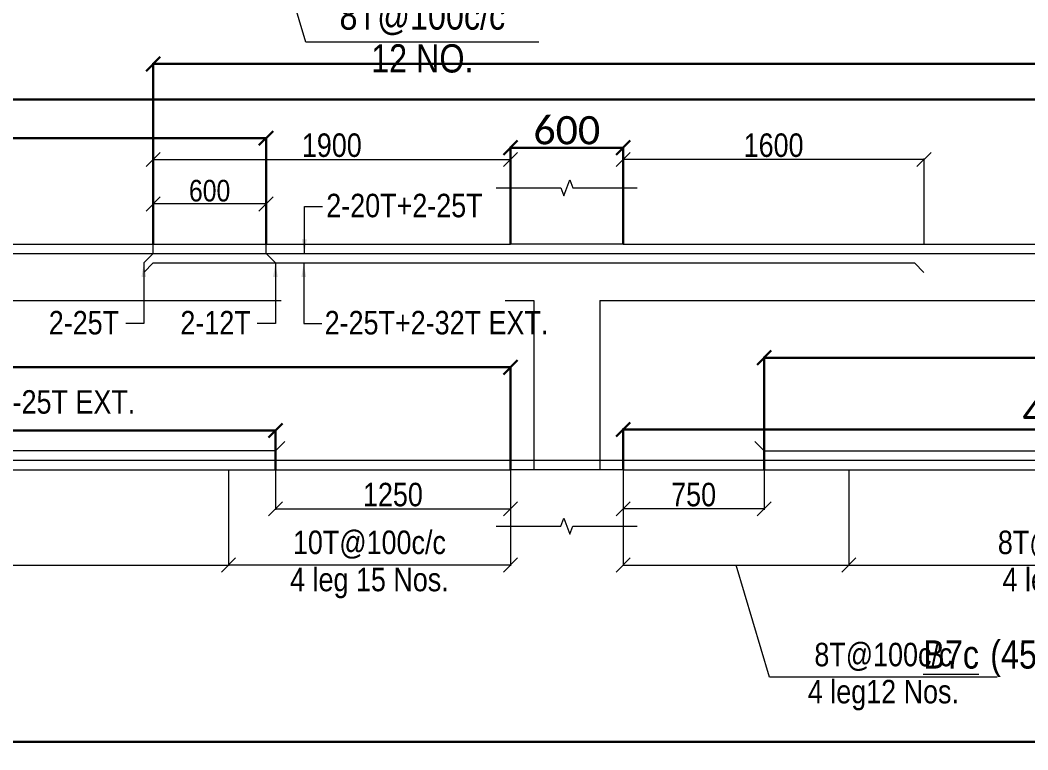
# Model space of a CAD drawing. Header units: millimetres. Extents: x 1112055 to 3390982, y -148532 to 766891.
# Drawn here: x 2935726 to 2946447, y 13611 to 21376 of the extents above; entities that cross this region are included whole.
import ezdxf
from ezdxf.enums import TextEntityAlignment as Align

# ---------------------------------------------------------------- set-up
doc = ezdxf.new("R2010")
doc.units = ezdxf.units.MM
doc.header["$PDMODE"] = 35
doc.header["$PDSIZE"] = -25
doc.linetypes.add('Hidden', pattern=[9.525, 6.35, -3.175])
for name, color, linetype, lineweight in [('B BEAM', 148, 'Continuous', 13), ('B STEEL', 34, 'Continuous', 15), ('B STEEL DIM', 216, 'Continuous', 13), ('B STEEL TEXT', 7, 'Continuous', 15), ('B STIRRUPS', 139, 'Continuous', 13), ('B-BEAM DOT', 251, 'Hidden', 9), ('B-BEAM NO', 215, 'Continuous', 18), ('B-COL', 1, 'Continuous', 35)]:
    doc.layers.add(name, color=color, linetype=linetype, lineweight=lineweight)
doc.styles.add('Cali', font='calibri.ttf')
doc.styles.add('SWINC', font='swissc.ttf')
doc.dimstyles.new('BHOOMI', dxfattribs={"dimtxt": 230, "dimasz": 150, "dimexe": 10, "dimexo": 0, "dimgap": 25, "dimtad": 1, "dimdec": 0, "dimzin": 0, "dimdsep": 46, "dimtxsty": 'SWINC', "dimblk": 'OBLIQUE', "dimcen": 0.09, "dimclrd": 250, "dimclre": 250, "dimclrt": 256, "dimaunit": 1, "dimadec": 3, "dimazin": 0, "dimtfac": 1, "dimtdec": 0, "dimtofl": 0, "dimtmove": 1, "dimatfit": 3, "dimfxl": 100, "dimtolj": 1, "dimtzin": 0, "dimlwd": 9, "dimlwe": 5, "dimarcsym": 0})

# ---------------------------------------------------------------- blocks, each defined once
blk = doc.blocks.new('_Oblique')
at = {"color": 0, "linetype": 'ByBlock', "lineweight": -2}
blk.add_line((-0.5, -0.5), (0.5, 0.5), dxfattribs=at)
blk = doc.blocks.new('*D6114')
at = {"layer": 'B STIRRUPS', "color": 250, "lineweight": 0, "transparency": 16777216}
for p, q in [((2937189, 23597), (2937189, 22390)), ((2939589, 23597), (2939589, 22390)), ((2939589, 22400), (2937189, 22400)), ((2938766, 21142), (2938389, 22400)), ((2941245, 21142), (2938766, 21142))]:
    blk.add_line(p, q, dxfattribs=at)
at = {"layer": 'Defpoints', "color": 0, "lineweight": 40, "transparency": 16777216}
for p in [(2937189, 23597), (2939589, 23597), (2937189, 22400)]:
    blk.add_point(p, dxfattribs=at)
at = {"layer": 'B STIRRUPS', "color": 250, "lineweight": 0, "transparency": 16777216, "xscale": 150, "yscale": 150, "zscale": 150, "rotation": 180}
blk.add_blockref('_Oblique', (2937189, 22400), dxfattribs=at)
at = {"layer": 'B STIRRUPS', "color": 250, "lineweight": 0, "transparency": 16777216, "xscale": 150, "yscale": 150, "zscale": 150}
blk.add_blockref('_Oblique', (2939589, 22400), dxfattribs=at)
at = {"layer": 'B STIRRUPS', "transparency": 16777216, "char_height": 300, "attachment_point": 5, "style": 'SWINC'}
for s, insert in [('\\A1;8T@100c/c', (2940005, 21395)), ('12 NO.', (2940005, 20967))]:
    blk.add_mtext(s, dxfattribs=dict(at, insert=insert))
blk = doc.blocks.new('*D6131')
at = {"layer": 'B STIRRUPS', "color": 250, "lineweight": 0, "transparency": 16777216}
for p, q in [((2928942, 16592), (2928942, 15568)), ((2937942, 16592), (2937942, 15568)), ((2928942, 15578), (2937942, 15578))]:
    blk.add_line(p, q, dxfattribs=at)
at = {"layer": 'Defpoints', "color": 0, "lineweight": 40, "transparency": 16777216}
for p in [(2928942, 16592), (2937942, 16592), (2937942, 15578)]:
    blk.add_point(p, dxfattribs=at)
at = {"layer": 'B STIRRUPS', "color": 250, "lineweight": 0, "transparency": 16777216, "xscale": 150, "yscale": 150, "zscale": 150, "rotation": 180}
blk.add_blockref('_Oblique', (2928942, 15578), dxfattribs=at)
at = {"layer": 'B STIRRUPS', "color": 250, "lineweight": 0, "transparency": 16777216, "xscale": 150, "yscale": 150, "zscale": 150}
blk.add_blockref('_Oblique', (2937942, 15578), dxfattribs=at)
at = {"layer": 'B STIRRUPS', "transparency": 16777216, "char_height": 250, "attachment_point": 5, "style": 'SWINC'}
for s, insert in [('\\A1;8T@150c/c', (2933442, 15794)), ('4- Legg. Rest.', (2933442, 15386))]:
    blk.add_mtext(s, dxfattribs=dict(at, insert=insert))
blk = doc.blocks.new('*D6133')
at = {"layer": 'B STIRRUPS', "color": 250, "lineweight": 0, "transparency": 16777216}
for p, q in [((2937942, 16592), (2937942, 15568)), ((2940942, 16592), (2940942, 15568)), ((2940942, 15578), (2937942, 15578))]:
    blk.add_line(p, q, dxfattribs=at)
at = {"layer": 'Defpoints', "color": 0, "lineweight": 40, "transparency": 16777216}
for p in [(2937942, 16592), (2940942, 16592), (2937942, 15578)]:
    blk.add_point(p, dxfattribs=at)
at = {"layer": 'B STIRRUPS', "color": 250, "lineweight": 0, "transparency": 16777216, "xscale": 150, "yscale": 150, "zscale": 150, "rotation": 180}
blk.add_blockref('_Oblique', (2937942, 15578), dxfattribs=at)
at = {"layer": 'B STIRRUPS', "color": 250, "lineweight": 0, "transparency": 16777216, "xscale": 150, "yscale": 150, "zscale": 150}
blk.add_blockref('_Oblique', (2940942, 15578), dxfattribs=at)
at = {"layer": 'B STIRRUPS', "transparency": 16777216, "char_height": 250, "attachment_point": 5, "style": 'SWINC'}
for s, insert in [('\\A1;10T@100c/c', (2939442, 15794)), ('4 leg 15 Nos.', (2939442, 15386))]:
    blk.add_mtext(s, dxfattribs=dict(at, insert=insert))
blk = doc.blocks.new('*D6135')
at = {"layer": 'B STIRRUPS', "color": 250, "lineweight": 0, "transparency": 16777216}
for p, q in [((2944542, 16592), (2944542, 15568)), ((2949182, 16592), (2949182, 15568)), ((2944542, 15578), (2949182, 15578))]:
    blk.add_line(p, q, dxfattribs=at)
at = {"layer": 'Defpoints', "color": 0, "lineweight": 40, "transparency": 16777216}
for p in [(2944542, 16592), (2949182, 16592), (2949182, 15578)]:
    blk.add_point(p, dxfattribs=at)
at = {"layer": 'B STIRRUPS', "color": 250, "lineweight": 0, "transparency": 16777216, "xscale": 150, "yscale": 150, "zscale": 150, "rotation": 180}
blk.add_blockref('_Oblique', (2944542, 15578), dxfattribs=at)
at = {"layer": 'B STIRRUPS', "color": 250, "lineweight": 0, "transparency": 16777216, "xscale": 150, "yscale": 150, "zscale": 150}
blk.add_blockref('_Oblique', (2949182, 15578), dxfattribs=at)
at = {"layer": 'B STIRRUPS', "transparency": 16777216, "char_height": 250, "attachment_point": 5, "style": 'SWINC'}
for s, insert in [('\\A1;8T@150c/c', (2946862, 15794)), ('4 leg Rest.', (2946862, 15386))]:
    blk.add_mtext(s, dxfattribs=dict(at, insert=insert))
blk = doc.blocks.new('*D6136')
at = {"layer": 'B STIRRUPS', "color": 250, "lineweight": 0, "transparency": 16777216}
for p, q in [((2942142, 16592), (2942142, 15568)), ((2944542, 16592), (2944542, 15568)), ((2942142, 15578), (2944542, 15578)), ((2943700, 14384), (2943342, 15578)), ((2946119, 14384), (2943700, 14384))]:
    blk.add_line(p, q, dxfattribs=at)
at = {"layer": 'Defpoints', "color": 0, "lineweight": 40, "transparency": 16777216}
for p in [(2942142, 16592), (2944542, 16592), (2944542, 15578)]:
    blk.add_point(p, dxfattribs=at)
at = {"layer": 'B STIRRUPS', "color": 250, "lineweight": 0, "transparency": 16777216, "xscale": 150, "yscale": 150, "zscale": 150, "rotation": 180}
blk.add_blockref('_Oblique', (2942142, 15578), dxfattribs=at)
at = {"layer": 'B STIRRUPS', "color": 250, "lineweight": 0, "transparency": 16777216, "xscale": 150, "yscale": 150, "zscale": 150}
blk.add_blockref('_Oblique', (2944542, 15578), dxfattribs=at)
at = {"layer": 'B STIRRUPS', "transparency": 16777216, "char_height": 250, "attachment_point": 5, "style": 'SWINC'}
for s, insert in [('\\A1;8T@100c/c', (2944910, 14600)), ('4 leg12 Nos.', (2944910, 14193))]:
    blk.add_mtext(s, dxfattribs=dict(at, insert=insert))
blk = doc.blocks.new('*D6141')
at = {"layer": 'B STEEL DIM', "lineweight": 5, "transparency": 16777216}
for p, q in [((2938442, 16792), (2938442, 16166)), ((2940942, 16571), (2940942, 16166))]:
    blk.add_line(p, q, dxfattribs=at)
at = {"layer": 'B STEEL DIM', "lineweight": 9, "transparency": 16777216}
blk.add_line((2938442, 16176), (2940942, 16176), dxfattribs=at)
at = {"layer": 'Defpoints', "color": 0, "lineweight": 40, "transparency": 16777216}
for p in [(2938442, 16792), (2940942, 16571), (2940942, 16176)]:
    blk.add_point(p, dxfattribs=at)
at = {"layer": 'B STEEL DIM', "lineweight": 9, "transparency": 16777216, "xscale": 150, "yscale": 150, "zscale": 150, "rotation": 180}
blk.add_blockref('_Oblique', (2938442, 16176), dxfattribs=at)
at = {"layer": 'B STEEL DIM', "lineweight": 9, "transparency": 16777216, "xscale": 150, "yscale": 150, "zscale": 150}
blk.add_blockref('_Oblique', (2940942, 16176), dxfattribs=at)
at = {"layer": 'B STEEL DIM', "transparency": 16777216, "insert": (2939692, 16326), "char_height": 250, "attachment_point": 5, "style": 'SWINC'}
blk.add_mtext('\\A1;1250', dxfattribs=at)
blk = doc.blocks.new('*D6147')
at = {"layer": 'B STEEL DIM', "lineweight": 5, "transparency": 16777216}
for p, q in [((2937142, 18992), (2937142, 19904)), ((2940942, 18992), (2940942, 19904))]:
    blk.add_line(p, q, dxfattribs=at)
at = {"layer": 'B STEEL DIM', "lineweight": 9, "transparency": 16777216}
blk.add_line((2937142, 19894), (2940942, 19894), dxfattribs=at)
at = {"layer": 'Defpoints', "color": 0, "lineweight": 40, "transparency": 16777216}
for p in [(2940942, 19894), (2937142, 18992), (2940942, 18992)]:
    blk.add_point(p, dxfattribs=at)
at = {"layer": 'B STEEL DIM', "lineweight": 9, "transparency": 16777216, "xscale": 150, "yscale": 150, "zscale": 150, "rotation": 180}
blk.add_blockref('_Oblique', (2937142, 19894), dxfattribs=at)
at = {"layer": 'B STEEL DIM', "lineweight": 9, "transparency": 16777216, "xscale": 150, "yscale": 150, "zscale": 150}
blk.add_blockref('_Oblique', (2940942, 19894), dxfattribs=at)
at = {"layer": 'B STEEL DIM', "transparency": 16777216, "insert": (2939042, 20044), "char_height": 250, "attachment_point": 5, "style": 'SWINC'}
blk.add_mtext('\\A1;1900', dxfattribs=at)
blk = doc.blocks.new('*D6148')
at = {"layer": 'B STEEL DIM', "lineweight": 5, "transparency": 16777216}
for p, q in [((2937142, 18892), (2937142, 19430)), ((2938342, 18892), (2938342, 19430))]:
    blk.add_line(p, q, dxfattribs=at)
at = {"layer": 'B STEEL DIM', "lineweight": 9, "transparency": 16777216}
blk.add_line((2938342, 19420), (2937142, 19420), dxfattribs=at)
at = {"layer": 'Defpoints', "color": 0, "lineweight": 40, "transparency": 16777216}
for p in [(2937142, 19420), (2937142, 18892), (2938342, 18892)]:
    blk.add_point(p, dxfattribs=at)
at = {"layer": 'B STEEL DIM', "lineweight": 9, "transparency": 16777216, "xscale": 150, "yscale": 150, "zscale": 150, "rotation": 180}
blk.add_blockref('_Oblique', (2937142, 19420), dxfattribs=at)
at = {"layer": 'B STEEL DIM', "lineweight": 9, "transparency": 16777216, "xscale": 150, "yscale": 150, "zscale": 150}
blk.add_blockref('_Oblique', (2938342, 19420), dxfattribs=at)
at = {"layer": 'B STEEL DIM', "transparency": 16777216, "insert": (2937742, 19560), "char_height": 230, "attachment_point": 5, "style": 'SWINC'}
blk.add_mtext('\\A1;600', dxfattribs=at)
blk = doc.blocks.new('*D6149')
at = {"layer": 'B STEEL DIM', "lineweight": 5, "transparency": 16777216}
for p, q in [((2942142, 18992), (2942142, 19904)), ((2945342, 18992), (2945342, 19904))]:
    blk.add_line(p, q, dxfattribs=at)
at = {"layer": 'B STEEL DIM', "lineweight": 9, "transparency": 16777216}
blk.add_line((2945342, 19894), (2942142, 19894), dxfattribs=at)
at = {"layer": 'Defpoints', "color": 0, "lineweight": 40, "transparency": 16777216}
for p in [(2942142, 19894), (2942142, 18992), (2945342, 18992)]:
    blk.add_point(p, dxfattribs=at)
at = {"layer": 'B STEEL DIM', "lineweight": 9, "transparency": 16777216, "xscale": 150, "yscale": 150, "zscale": 150, "rotation": 180}
blk.add_blockref('_Oblique', (2942142, 19894), dxfattribs=at)
at = {"layer": 'B STEEL DIM', "lineweight": 9, "transparency": 16777216, "xscale": 150, "yscale": 150, "zscale": 150}
blk.add_blockref('_Oblique', (2945342, 19894), dxfattribs=at)
at = {"layer": 'B STEEL DIM', "transparency": 16777216, "insert": (2943742, 20044), "char_height": 250, "attachment_point": 5, "style": 'SWINC'}
blk.add_mtext('\\A1;1600', dxfattribs=at)
blk = doc.blocks.new('*D6174')
at = {"layer": 'B STEEL DIM', "lineweight": 5, "transparency": 16777216}
for p, q in [((2943641, 16792), (2943641, 16166)), ((2942142, 16571), (2942142, 16166))]:
    blk.add_line(p, q, dxfattribs=at)
at = {"layer": 'B STEEL DIM', "lineweight": 9, "transparency": 16777216}
blk.add_line((2943641, 16176), (2942142, 16176), dxfattribs=at)
at = {"layer": 'Defpoints', "color": 0, "lineweight": 40, "transparency": 16777216}
for p in [(2943641, 16792), (2942142, 16571), (2942142, 16176)]:
    blk.add_point(p, dxfattribs=at)
at = {"layer": 'B STEEL DIM', "lineweight": 9, "transparency": 16777216, "xscale": 150, "yscale": 150, "zscale": 150, "rotation": 180}
blk.add_blockref('_Oblique', (2942142, 16176), dxfattribs=at)
at = {"layer": 'B STEEL DIM', "lineweight": 9, "transparency": 16777216, "xscale": 150, "yscale": 150, "zscale": 150}
blk.add_blockref('_Oblique', (2943641, 16176), dxfattribs=at)
at = {"layer": 'B STEEL DIM', "transparency": 16777216, "insert": (2942891, 16326), "char_height": 250, "attachment_point": 5, "style": 'SWINC'}
blk.add_mtext('\\A1;750', dxfattribs=at)
blk = doc.blocks.new('*D6665')
at = {"layer": 'Defpoints', "color": 3, "linetype": 'Hidden', "lineweight": 30, "ltscale": 1000, "transparency": 16777216}
for p, q in [((2908442, 16592), (2908442, 13687)), ((2952482, 16592), (2952482, 13687))]:
    blk.add_line(p, q, dxfattribs=at)
at = {"layer": 'Defpoints', "color": 3, "lineweight": 30, "ltscale": 1000, "transparency": 16777216}
blk.add_line((2908442, 13697), (2952482, 13697), dxfattribs=at)
at = {"layer": 'Defpoints', "color": 0, "lineweight": 40, "transparency": 16777216}
for p in [(2908442, 16592), (2952482, 16592), (2952482, 13697)]:
    blk.add_point(p, dxfattribs=at)
at = {"layer": 'Defpoints', "color": 3, "lineweight": 30, "transparency": 16777216, "xscale": 150, "yscale": 150, "zscale": 150, "rotation": 180}
blk.add_blockref('_Oblique', (2908442, 13697), dxfattribs=at)
at = {"layer": 'Defpoints', "color": 3, "lineweight": 30, "transparency": 16777216, "xscale": 150, "yscale": 150, "zscale": 150}
blk.add_blockref('_Oblique', (2952482, 13697), dxfattribs=at)
at = {"layer": 'Defpoints', "color": 3, "lineweight": 50, "transparency": 16777216, "insert": (2930462, 13881), "char_height": 300, "attachment_point": 5, "style": 'Cali'}
blk.add_mtext('\\A1;22020', dxfattribs=at)
blk = doc.blocks.new('*D6671')
at = {"layer": 'Defpoints', "color": 3, "linetype": 'Hidden', "lineweight": 30, "ltscale": 1000, "transparency": 16777216}
for p, q in [((2937142, 18992), (2937142, 20920)), ((2959642, 18992), (2959642, 20920))]:
    blk.add_line(p, q, dxfattribs=at)
at = {"layer": 'Defpoints', "color": 3, "lineweight": 30, "ltscale": 1000, "transparency": 16777216}
blk.add_line((2937142, 20910), (2959642, 20910), dxfattribs=at)
at = {"layer": 'Defpoints', "color": 0, "lineweight": 40, "transparency": 16777216}
for p in [(2959642, 20910), (2937142, 18992), (2959642, 18992)]:
    blk.add_point(p, dxfattribs=at)
at = {"layer": 'Defpoints', "color": 3, "lineweight": 30, "transparency": 16777216, "xscale": 150, "yscale": 150, "zscale": 150, "rotation": 180}
blk.add_blockref('_Oblique', (2937142, 20910), dxfattribs=at)
at = {"layer": 'Defpoints', "color": 3, "lineweight": 30, "transparency": 16777216, "xscale": 150, "yscale": 150, "zscale": 150}
blk.add_blockref('_Oblique', (2959642, 20910), dxfattribs=at)
at = {"layer": 'Defpoints', "color": 3, "lineweight": 50, "transparency": 16777216, "insert": (2948392, 21094), "char_height": 300, "attachment_point": 5, "style": 'Cali'}
blk.add_mtext('\\A1;11250', dxfattribs=at)
blk = doc.blocks.new('*D6673')
at = {"layer": 'Defpoints', "color": 3, "linetype": 'Hidden', "lineweight": 30, "ltscale": 1000, "transparency": 16777216}
for p, q in [((2943641, 16592), (2943641, 17794)), ((2954482, 16692), (2954482, 17794))]:
    blk.add_line(p, q, dxfattribs=at)
at = {"layer": 'Defpoints', "color": 3, "lineweight": 30, "ltscale": 1000, "transparency": 16777216}
blk.add_line((2943641, 17784), (2954482, 17784), dxfattribs=at)
at = {"layer": 'Defpoints', "color": 0, "lineweight": 40, "transparency": 16777216}
for p in [(2954482, 17784), (2954482, 16692), (2943641, 16592)]:
    blk.add_point(p, dxfattribs=at)
at = {"layer": 'Defpoints', "color": 3, "lineweight": 30, "transparency": 16777216, "xscale": 150, "yscale": 150, "zscale": 150, "rotation": 180}
blk.add_blockref('_Oblique', (2943641, 17784), dxfattribs=at)
at = {"layer": 'Defpoints', "color": 3, "lineweight": 30, "transparency": 16777216, "xscale": 150, "yscale": 150, "zscale": 150}
blk.add_blockref('_Oblique', (2954482, 17784), dxfattribs=at)
at = {"layer": 'Defpoints', "color": 3, "lineweight": 50, "transparency": 16777216, "insert": (2949062, 17968), "char_height": 300, "attachment_point": 5, "style": 'Cali'}
blk.add_mtext('\\A1;5420', dxfattribs=at)
blk = doc.blocks.new('*D6674')
at = {"layer": 'Defpoints', "color": 3, "linetype": 'Hidden', "lineweight": 30, "ltscale": 1000, "transparency": 16777216}
for p, q in [((2942142, 16592), (2942142, 17029)), ((2951582, 16592), (2951582, 17029))]:
    blk.add_line(p, q, dxfattribs=at)
at = {"layer": 'Defpoints', "color": 3, "lineweight": 30, "ltscale": 1000, "transparency": 16777216}
blk.add_line((2951582, 17019), (2942142, 17019), dxfattribs=at)
at = {"layer": 'Defpoints', "color": 0, "lineweight": 40, "transparency": 16777216}
for p in [(2942142, 17019), (2942142, 16592), (2951582, 16592)]:
    blk.add_point(p, dxfattribs=at)
at = {"layer": 'Defpoints', "color": 3, "lineweight": 30, "transparency": 16777216, "xscale": 150, "yscale": 150, "zscale": 150, "rotation": 180}
blk.add_blockref('_Oblique', (2942142, 17019), dxfattribs=at)
at = {"layer": 'Defpoints', "color": 3, "lineweight": 30, "transparency": 16777216, "xscale": 150, "yscale": 150, "zscale": 150}
blk.add_blockref('_Oblique', (2951582, 17019), dxfattribs=at)
at = {"layer": 'Defpoints', "color": 3, "lineweight": 50, "transparency": 16777216, "insert": (2946862, 17203), "char_height": 300, "attachment_point": 5, "style": 'Cali'}
blk.add_mtext('\\A1;4720', dxfattribs=at)
blk = doc.blocks.new('*D6675')
at = {"layer": 'Defpoints', "color": 3, "linetype": 'Hidden', "lineweight": 30, "ltscale": 1000, "transparency": 16777216}
for p, q in [((2925942, 16592), (2925942, 17692)), ((2940942, 16592), (2940942, 17692))]:
    blk.add_line(p, q, dxfattribs=at)
at = {"layer": 'Defpoints', "color": 3, "lineweight": 30, "ltscale": 1000, "transparency": 16777216}
blk.add_line((2940942, 17682), (2925942, 17682), dxfattribs=at)
at = {"layer": 'Defpoints', "color": 0, "lineweight": 40, "transparency": 16777216}
for p in [(2925942, 17682), (2925942, 16592), (2940942, 16592)]:
    blk.add_point(p, dxfattribs=at)
at = {"layer": 'Defpoints', "color": 3, "lineweight": 30, "transparency": 16777216, "xscale": 150, "yscale": 150, "zscale": 150, "rotation": 180}
blk.add_blockref('_Oblique', (2925942, 17682), dxfattribs=at)
at = {"layer": 'Defpoints', "color": 3, "lineweight": 30, "transparency": 16777216, "xscale": 150, "yscale": 150, "zscale": 150}
blk.add_blockref('_Oblique', (2940942, 17682), dxfattribs=at)
at = {"layer": 'Defpoints', "color": 3, "lineweight": 50, "transparency": 16777216, "insert": (2933442, 17866), "char_height": 300, "attachment_point": 5, "style": 'Cali'}
blk.add_mtext('\\A1;7500', dxfattribs=at)
blk = doc.blocks.new('*D6676')
at = {"layer": 'Defpoints', "color": 3, "linetype": 'Hidden', "lineweight": 30, "ltscale": 1000, "transparency": 16777216}
for p, q in [((2928442, 16592), (2928442, 17020)), ((2938442, 16592), (2938442, 17020))]:
    blk.add_line(p, q, dxfattribs=at)
at = {"layer": 'Defpoints', "color": 3, "lineweight": 30, "ltscale": 1000, "transparency": 16777216}
blk.add_line((2928442, 17010), (2938442, 17010), dxfattribs=at)
at = {"layer": 'Defpoints', "color": 0, "lineweight": 40, "transparency": 16777216}
for p in [(2938442, 17010), (2928442, 16592), (2938442, 16592)]:
    blk.add_point(p, dxfattribs=at)
at = {"layer": 'Defpoints', "color": 3, "lineweight": 30, "transparency": 16777216, "xscale": 150, "yscale": 150, "zscale": 150, "rotation": 180}
blk.add_blockref('_Oblique', (2928442, 17010), dxfattribs=at)
at = {"layer": 'Defpoints', "color": 3, "lineweight": 30, "transparency": 16777216, "xscale": 150, "yscale": 150, "zscale": 150}
blk.add_blockref('_Oblique', (2938442, 17010), dxfattribs=at)
at = {"layer": 'Defpoints', "color": 3, "lineweight": 50, "transparency": 16777216, "insert": (2933442, 17193), "char_height": 300, "attachment_point": 5, "style": 'Cali'}
blk.add_mtext('\\A1;5000', dxfattribs=at)
blk = doc.blocks.new('*D6680')
at = {"layer": 'Defpoints', "color": 3, "linetype": 'Hidden', "lineweight": 30, "ltscale": 1000, "transparency": 16777216}
for p, q in [((2908442, 18992), (2908442, 20542)), ((2959642, 18992), (2959642, 20542))]:
    blk.add_line(p, q, dxfattribs=at)
at = {"layer": 'Defpoints', "color": 3, "lineweight": 30, "ltscale": 1000, "transparency": 16777216}
blk.add_line((2908442, 20532), (2959642, 20532), dxfattribs=at)
at = {"layer": 'Defpoints', "color": 0, "lineweight": 40, "transparency": 16777216}
for p in [(2959642, 20532), (2908442, 18992), (2959642, 18992)]:
    blk.add_point(p, dxfattribs=at)
at = {"layer": 'Defpoints', "color": 3, "lineweight": 30, "transparency": 16777216, "xscale": 150, "yscale": 150, "zscale": 150, "rotation": 180}
blk.add_blockref('_Oblique', (2908442, 20532), dxfattribs=at)
at = {"layer": 'Defpoints', "color": 3, "lineweight": 30, "transparency": 16777216, "xscale": 150, "yscale": 150, "zscale": 150}
blk.add_blockref('_Oblique', (2959642, 20532), dxfattribs=at)
at = {"layer": 'Defpoints', "color": 3, "lineweight": 50, "transparency": 16777216, "insert": (2934042, 20715), "char_height": 300, "attachment_point": 5, "style": 'Cali'}
blk.add_mtext('\\A1;25600', dxfattribs=at)
blk = doc.blocks.new('*D6681')
at = {"layer": 'Defpoints', "color": 3, "linetype": 'Hidden', "lineweight": 30, "ltscale": 1000, "transparency": 16777216}
for p, q in [((2940942, 18992), (2940942, 20029)), ((2942142, 18992), (2942142, 20029))]:
    blk.add_line(p, q, dxfattribs=at)
at = {"layer": 'Defpoints', "color": 3, "lineweight": 30, "ltscale": 1000, "transparency": 16777216}
blk.add_line((2940942, 20019), (2942142, 20019), dxfattribs=at)
at = {"layer": 'Defpoints', "color": 0, "lineweight": 40, "transparency": 16777216}
for p in [(2942142, 20019), (2940942, 18992), (2942142, 18992)]:
    blk.add_point(p, dxfattribs=at)
at = {"layer": 'Defpoints', "color": 3, "lineweight": 30, "transparency": 16777216, "xscale": 150, "yscale": 150, "zscale": 150, "rotation": 180}
blk.add_blockref('_Oblique', (2940942, 20019), dxfattribs=at)
at = {"layer": 'Defpoints', "color": 3, "lineweight": 30, "transparency": 16777216, "xscale": 150, "yscale": 150, "zscale": 150}
blk.add_blockref('_Oblique', (2942142, 20019), dxfattribs=at)
at = {"layer": 'Defpoints', "color": 3, "lineweight": 50, "transparency": 16777216, "insert": (2941542, 20203), "char_height": 300, "attachment_point": 5, "style": 'Cali'}
blk.add_mtext('\\A1;600', dxfattribs=at)
blk = doc.blocks.new('*D6682')
at = {"layer": 'Defpoints', "color": 3, "linetype": 'Hidden', "lineweight": 30, "ltscale": 1000, "transparency": 16777216}
for p, q in [((2928542, 18992), (2928542, 20131)), ((2938342, 18992), (2938342, 20131))]:
    blk.add_line(p, q, dxfattribs=at)
at = {"layer": 'Defpoints', "color": 3, "lineweight": 30, "ltscale": 1000, "transparency": 16777216}
blk.add_line((2928542, 20121), (2938342, 20121), dxfattribs=at)
at = {"layer": 'Defpoints', "color": 0, "lineweight": 40, "transparency": 16777216}
for p in [(2938342, 20121), (2928542, 18992), (2938342, 18992)]:
    blk.add_point(p, dxfattribs=at)
at = {"layer": 'Defpoints', "color": 3, "lineweight": 30, "transparency": 16777216, "xscale": 150, "yscale": 150, "zscale": 150, "rotation": 180}
blk.add_blockref('_Oblique', (2928542, 20121), dxfattribs=at)
at = {"layer": 'Defpoints', "color": 3, "lineweight": 30, "transparency": 16777216, "xscale": 150, "yscale": 150, "zscale": 150}
blk.add_blockref('_Oblique', (2938342, 20121), dxfattribs=at)
at = {"layer": 'Defpoints', "color": 3, "lineweight": 50, "transparency": 16777216, "insert": (2933442, 20304), "char_height": 300, "attachment_point": 5, "style": 'Cali'}
blk.add_mtext('\\A1;4900', dxfattribs=at)

msp = doc.modelspace()

# ---------------------------------------------------------------- linework, layer by layer
at = {"layer": 'B BEAM', "ltscale": 25}
for p, q in [((2925941.9, 18992.1, 0), (2940941.9, 18992.1, 0)), ((2942141.9, 18992.1, 0), (2951581.9, 18992.1, 0)), ((2925941.9, 16592.1, 0), (2940941.9, 16592.1, 0)), ((2942141.9, 16592.1, 0), (2951581.9, 16592.1, 0))]:
    msp.add_line(p, q, dxfattribs=at)
at = {"layer": 'B STEEL', "color": 34, "lineweight": 9, "ltscale": 25}
for p, q in [((2908541.9, 18892.1, 0), (2959542, 18892.1, 0)), ((2937141.9, 18892.1, 0), (2937041.9, 18792.1, 0)), ((2938341.9, 18892.1, 0), (2938441.9, 18792.1, 0)), ((2937141.9, 18792.1, 0), (2937041.9, 18692.1, 0)), ((2937141.9, 18792.1, 0), (2945241.9, 18792.1, 0)), ((2945241.9, 18792.1, 0), (2945341.9, 18692.1, 0)), ((2938541.9, 16892.2, 0), (2938441.9, 16792.1, 0)), ((2943541.1, 16892.2, 0), (2943641.1, 16792.1, 0)), ((2938441.9, 16792.1, 0), (2928441.9, 16792.2, 0)), ((2943641.1, 16792.1, 0), (2954481.9, 16792.2, 0)), ((2908641.9, 16692.1, 0), (2954481.9, 16692.1, 0))]:
    msp.add_line(p, q, dxfattribs=at)
at = {"layer": 'B-BEAM DOT', "linetype": 'Hidden', "ltscale": 750}
for p, q in [((2942141.9, 18992.1, 0), (2940941.9, 18992.1, 0)), ((2933741.9, 18392.1, 0), (2941191.9, 18392.1, 0)), ((2941191.9, 18392.1, 0), (2941191.9, 16592.1, 0)), ((2941891.9, 18392.1, 0), (2941891.9, 16592.1, 0)), ((2941891.9, 18392.1, 0), (2951581.9, 18392.1, 0)), ((2942141.9, 16592.1, 0), (2940941.9, 16592.1, 0))]:
    msp.add_line(p, q, dxfattribs=at)
at = {"layer": 'B-COL', "lineweight": 15, "ltscale": 25}
for p, q in [((2940941.9, 18992.1, 0), (2940941.9, 19592.1, 0)), ((2942141.9, 18992.1, 0), (2942141.9, 19592.1, 0)), ((2940941.9, 16592.1, 0), (2940941.9, 15992.1, 0)), ((2942141.9, 16592.1, 0), (2942141.9, 15992.1, 0))]:
    msp.add_line(p, q, dxfattribs=at)
at = {"layer": 'B-COL', "lineweight": 15, "ltscale": 25, "elevation": 0}
for points in [[(2940791.9, 19592.1), (2941479.4, 19592.1), (2941510.6, 19506.3), (2941573.1, 19678), (2941604.4, 19592.1), (2942291.9, 19592.1)], [(2940791.9, 15992.1), (2941479.4, 15992.1), (2941510.6, 16078), (2941573.1, 15906.3), (2941604.4, 15992.1), (2942291.9, 15992.1)]]:
    msp.add_lwpolyline(points, dxfattribs=at)

# ---------------------------------------------------------------- texts
at = {"layer": 'B STEEL TEXT', "style": 'SWINC'}
for s, p in [('2-20T+2-25T', (2938983.1, 19278.5, 0)), ('2-25T', (2936030.9, 18031.9, 0)), ('2-12T', (2937430.9, 18031.9, 0)), ('2-25T+2-32T EXT.', (2938965.9, 18031.9, 0)), ('2-20T+2-25T EXT.', (2934571.7, 17188.5, 0))]:
    msp.add_text(s, height=250, dxfattribs=at).set_placement(p)
at = {"layer": 'B-BEAM NO', "ltscale": 25, "style": 'SWINC'}
for s, p in [('%%UB7c', (2945630.7, 14475.7, 0)), ('(450X600)', (2946848.9, 14475.7, 0))]:
    msp.add_text(s, height=300, dxfattribs=at).set_placement(p, align=Align.CENTER)

# ---------------------------------------------------------------- dimensions: what is measured, and where the dimension line sits
at = {"layer": 'B STEEL DIM'}
for base, p1, p2, override, picture, middle in [((2940941.9, 19893.9, 0), (2937141.9, 18992.1, 0), (2940941.9, 18992.1, 0), {"dimscale": 1, "dimtxt": 250, "dimlfac": 0.5, "dimtxsty": 'SWINC', "dimblk1": 'Oblique', "dimblk2": 'Oblique', "dimsah": 1, "dimclrd": 256, "dimclre": 256, "dimclrt": 256}, '*D6147', (2939041.9, 20043.9, 0)), ((2937141.9, 19420, 0), (2938341.9, 18892.1, 0), (2937141.9, 18892.1, 0), {"dimlfac": 0.5, "dimblk1": 'Oblique', "dimblk2": 'Oblique', "dimsah": 1, "dimclrd": 256, "dimclre": 256}, '*D6148', (2937741.9, 19560, 0)), ((2940941.9, 16175.7, 0), (2938441.9, 16792.1, 0), (2940941.9, 16570.5, 0), {"dimscale": 1, "dimtxt": 250, "dimlfac": 0.5, "dimtxsty": 'SWINC', "dimblk1": 'Oblique', "dimblk2": 'Oblique', "dimsah": 1, "dimclrd": 256, "dimclre": 256, "dimclrt": 256}, '*D6141', (2939691.9, 16325.7, 0))]:
    dim = msp.add_linear_dim(base=base, p1=p1, p2=p2, angle=180, dimstyle='BHOOMI', override=override, dxfattribs=at)
    dim.commit()
    dim.dimension.update_dxf_attribs({"geometry": picture, "text_midpoint": middle})
for base, p1, p2, picture, middle in [((2942141.9, 19893.9, 0), (2945341.9, 18992.1, 0), (2942141.9, 18992.1, 0), '*D6149', (2943741.9, 20043.9, 0)), ((2942141.9, 16175.7, 0), (2943641.1, 16792.1, 0), (2942141.9, 16570.5, 0), '*D6174', (2942891.5, 16325.7, 0))]:
    dim = msp.add_linear_dim(base=base, p1=p1, p2=p2, dimstyle='BHOOMI', override={"dimscale": 1, "dimtxt": 250, "dimlfac": 0.5, "dimtxsty": 'SWINC', "dimblk1": 'Oblique', "dimblk2": 'Oblique', "dimsah": 1, "dimclrd": 256, "dimclre": 256, "dimclrt": 256}, dxfattribs=at)
    dim.commit()
    dim.dimension.update_dxf_attribs({"geometry": picture, "text_midpoint": middle})
at = {"layer": 'B STIRRUPS'}
for base, p1, p2, text, override, picture, middle in [((2937188.6, 22400, 0), (2939588.7, 23597.2, 0), (2937188.6, 23597.2, 0), '8T@100c/c\\X12 NO.', {"dimtxt": 300, "dimlfac": 0.5, "dimblk1": 'Oblique', "dimblk2": 'Oblique', "dimsah": 1, "dimlwd": 0, "dimlwe": 0}, '*D6114', (2938791.1, 21141.8, 0)), ((2937941.9, 15578.1), (2928941.9, 16592.1, 0), (2937941.9, 16592.1, 0), '8T@150c/c\\X4- Legg. Rest. ', {"dimscale": 1, "dimtxt": 250, "dimgap": 25, "dimlfac": 0.5, "dimtxsty": 'SWINC', "dimblk1": 'Oblique', "dimblk2": 'Oblique', "dimsah": 1, "dimlwd": 0, "dimlwe": 0}, '*D6131', (2933441.9, 15578.1)), ((2944541.9, 15578.1), (2942141.9, 16592.1, 0), (2944541.9, 16592.1, 0), '8T@100c/c\\X4 leg12 Nos. ', {"dimscale": 1, "dimtxt": 250, "dimgap": 25, "dimlfac": 0.5, "dimtxsty": 'SWINC', "dimblk1": 'Oblique', "dimblk2": 'Oblique', "dimsah": 1, "dimlwd": 0, "dimlwe": 0}, '*D6136', (2943725, 14384.2)), ((2949181.9, 15578.1), (2944541.9, 16592.1), (2949181.9, 16592.1, 0), '8T@150c/c\\X4 leg Rest. ', {"dimscale": 1, "dimtxt": 250, "dimgap": 25, "dimlfac": 0.5, "dimtxsty": 'SWINC', "dimblk1": 'Oblique', "dimblk2": 'Oblique', "dimsah": 1, "dimlwd": 0, "dimlwe": 0}, '*D6135', (2946861.9, 15578.1))]:
    dim = msp.add_linear_dim(base=base, p1=p1, p2=p2, angle=180, text=text, dimstyle='BHOOMI', override=override, dxfattribs=at)
    dim.commit()
    dim.dimension.update_dxf_attribs({"geometry": picture, "text_midpoint": middle})
dim = msp.add_linear_dim(base=(2937941.9, 15578.1), p1=(2940941.9, 16592.1, 0), p2=(2937941.9, 16592.1, 0), text='10T@100c/c\\X4 leg 15 Nos. ', dimstyle='BHOOMI', override={"dimscale": 1, "dimtxt": 250, "dimgap": 25, "dimlfac": 0.5, "dimtxsty": 'SWINC', "dimblk1": 'Oblique', "dimblk2": 'Oblique', "dimsah": 1, "dimlwd": 0, "dimlwe": 0}, dxfattribs=at)
dim.commit()
dim.dimension.update_dxf_attribs({"geometry": '*D6133', "text_midpoint": (2939441.9, 15578.1)})
at = {"layer": 'Defpoints', "color": 3, "lineweight": 50, "ltscale": 1000}
for base, p1, p2, picture, middle in [((2959641.9, 20910), (2937141.9, 18992.1, 0), (2959641.9, 18992.1, 0), '*D6671', (2948391.9, 21093.7)), ((2959642, 20531.7), (2908441.9, 18992.1, 0), (2959642, 18992.1, 0), '*D6680', (2934042, 20715.4)), ((2938341.9, 20120.8), (2928541.9, 18992.1, 0), (2938341.9, 18992.1, 0), '*D6682', (2933441.9, 20304.5)), ((2942141.9, 20018.8), (2940941.9, 18992.1, 0), (2942141.9, 18992.1, 0), '*D6681', (2941541.9, 20202.5)), ((2954481.9, 17784.3), (2943641.1, 16592.1, 0), (2954481.9, 16692.1, 0), '*D6673', (2949061.5, 17968)), ((2925941.9, 17682.3), (2940941.9, 16592.1, 0), (2925941.9, 16592.1, 0), '*D6675', (2933441.9, 17866)), ((2938441.9, 17009.6), (2928441.9, 16592.1, 0), (2938441.9, 16592.1, 0), '*D6676', (2933441.9, 17193.3)), ((2942141.9, 17019.4), (2951581.9, 16592.1, 0), (2942141.9, 16592.1, 0), '*D6674', (2946861.9, 17203.1)), ((2952481.9, 13697.4), (2908441.9, 16592.1, 0), (2952481.9, 16592.1, 0), '*D6665', (2930461.9, 13881))]:
    dim = msp.add_linear_dim(base=base, p1=p1, p2=p2, dimstyle='BHOOMI', override={"dimtxt": 300, "dimgap": 30, "dimlfac": 0.5, "dimtxsty": 'Cali', "dimblk1": 'Oblique', "dimblk2": 'Oblique', "dimsah": 1, "dimclrd": 3, "dimclre": 3, "dimclrt": 3, "dimlwd": 30, "dimlwe": 30}, dxfattribs=at)
    dim.commit()
    dim.dimension.update_dxf_attribs({"geometry": picture, "text_midpoint": middle})

# ---------------------------------------------------------------- leaders
at = {"layer": 'B STEEL TEXT'}
for points in [[(2938750.1, 18892.1, 0), (2938750.1, 19394.7, 0), (2938942.3, 19394.7, 0)], [(2937041.9, 18792.1, 0), (2937041.9, 18148.1, 0), (2936849.6, 18148.1, 0)], [(2938441.9, 18792.1, 0), (2938441.9, 18148.1, 0), (2938249.6, 18148.1, 0)], [(2938743.4, 18792.1, 0), (2938743.4, 18148.1, 0), (2938935.6, 18148.1, 0)]]:
    msp.add_leader(points, dimstyle='BHOOMI', override={"dimtad": 0, "dimclrd": 256, "dimlwd": 0}, dxfattribs=at)

doc.saveas('drawing.dxf')
